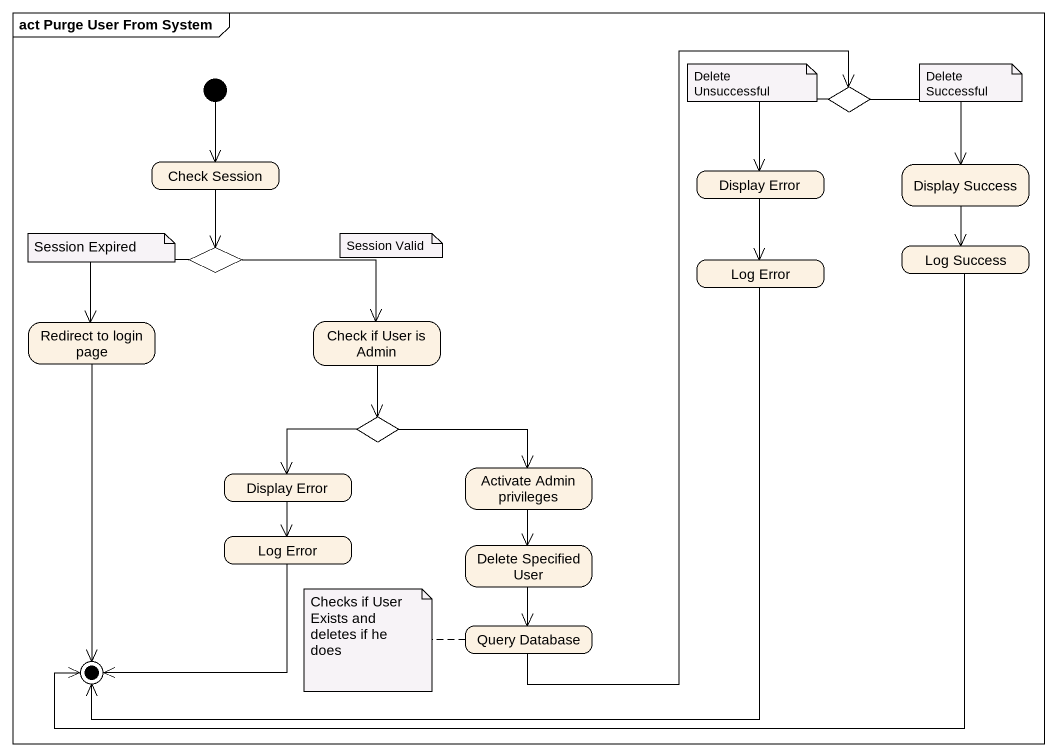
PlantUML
@startuml
mainframe act Purge User From System
hide empty description
state choice1 <<choice>>
state "Check Session" as Check_Session
state "Display Error" as Display_Error
state "Display Success" as Display_Success
state choice2 <<choice>>
state "Log Error" as Log_Error
state "Log Success" as Log_Success
state "Redirect to login page" as Redirect_to_login_page
state "Check if User is Admin" as Check_if_User_is_Admin
state choice3 <<choice>>
state "Display Error" as Display_Error_2
state "Activate Admin privileges" as Activate_Admin_privileges
state "Log Error" as Log_Error_2
state "Delete Specified User" as Delete_Specified_User
state "Query Database" as Query_Database
[*] --> Check_Session
choice1 --> Display_Error
choice1 --> Display_Success
Check_Session --> choice2
Display_Error --> Log_Error
Display_Success --> Log_Success
choice2 --> Redirect_to_login_page
choice2 -right-> Check_if_User_is_Admin
Check_if_User_is_Admin --> choice3
choice3 --> Display_Error_2
choice3 -right-> Activate_Admin_privileges
Display_Error_2 --> Log_Error_2
Activate_Admin_privileges --> Delete_Specified_User
Delete_Specified_User --> Query_Database
Query_Database -up-> choice1
Log_Error -left-> [*]
Log_Success -left-> [*]
Redirect_to_login_page --> [*]
Log_Error_2 --> [*]
note as N1
  Delete Unsuccessful
end note
note as N2
  Delete Successful
end note
note as N3
  Session Expired
end note
note as N4
  Session Valid
end note
note left of Query_Database : Checks if User Exists and deletes if he does
@enduml
